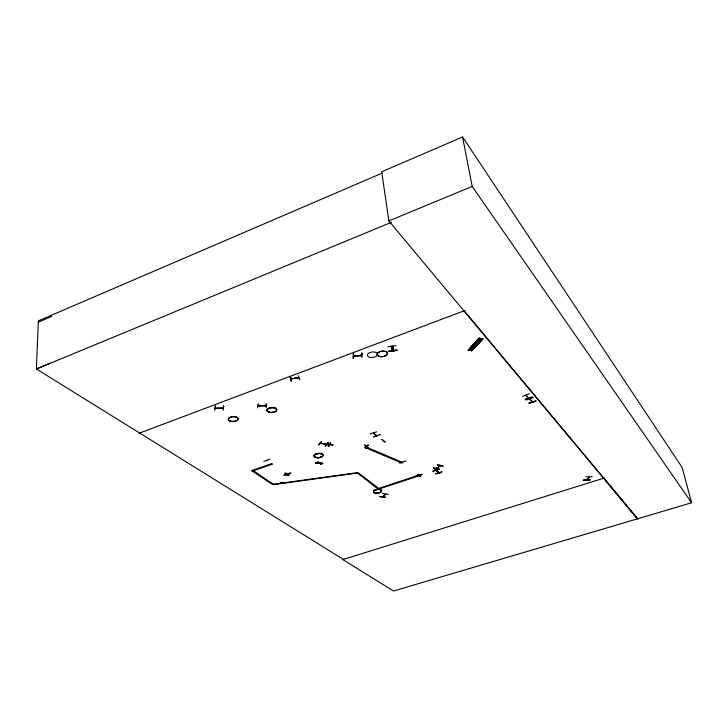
<?xml version="1.0" encoding="UTF-8"?>
<svg xmlns="http://www.w3.org/2000/svg" width="728" height="728" viewBox="0 0 728 728"><rect width="100%" height="100%" fill="white"/><g stroke="black" fill="none" stroke-linecap="round" stroke-linejoin="round"><path stroke-width="1.09" d="M361.115 355.701L361.043 354.809M361.898 352.934L361.88 357.675M315.715 463.199C327.646 462.79 322.44 464.91 315.788 462.69M377.486 354.318A5.096 2.766 -7.1 0 1 369.851 357.375A5.096 2.766 -7.1 0 1 369.906 352.552A5.096 2.766 -7.1 0 1 377.486 354.318L377.541 354.154M439.084 469.269L433.306 468.204L438.757 469.369M439.066 469.014L432.905 470.98M420.52 476.649L417.663 474.192L420.657 476.531M379.552 496.678L385.421 497.06M438.757 469.405L438.929 468.905M436.336 469.951C436.682 471.517 435.608 469.269 435.954 470.425M376.64 431.804L370.015 433.97M438.838 472.763L435.917 470.434M257.585 407.88L258.149 403.812M258.422 405.105L258.44 405.96M258.968 405.096L259.123 405.951L259.041 405.141M319.556 462.917L319.346 463.217M265.392 405.023L265.438 405.669M266.53 403.712L266.275 407.753M215.515 406.042L214.542 410.137L215.57 405.733M223.614 406.106L223.323 410.155M526.253 395.249L528.537 397.934M586.895 479.97L587.369 479.752M589.134 477.113L587.178 479.98M589.926 480.089C577.641 480.025 584.766 481.153 589.971 479.625M288.779 475.238L288.479 475.703L285.158 472.991M392.902 348.666L391.955 348.448L392.838 348.366M436.163 468.641L436.736 468.413M436.709 467.804L436.8 468.386M440.276 465.756L436.391 468.65M318.627 444.708L321.621 441.541M318.291 444.99L321.639 441.286M353.608 358.34L353.571 353.599M330.621 442.715L328.31 446.51M328.601 446.51L330.585 443.006M291.482 380.981L290.154 376.731L291.364 380.953M391.964 350.887L391.1 346.473M392.31 350.823L391.464 346.164M392.019 348.485L392.82 348.685L391.992 348.803M332.942 444.908L325.98 444.508M328.283 446.546L330.658 443.07M319.537 462.881L318.837 463.399M366.457 446.937L365.793 446.865L365.966 446.109M365.52 448.575L368.031 445.108L365.893 448.594L365.474 448.23M365.602 448.539L367.758 445.081M368.013 445.099L365.893 448.584M366.302 445.973L366.766 445.955M366.63 446.792L366.73 445.964M432.951 471.316L439.121 469.351M585.94 476.813L592.173 476.776M267.34 460.779L267.249 460.469M586.932 479.998L588.925 477.377M286.65 474.037L287.241 474.192L287.196 473.591M376.822 435.781L373.591 432.969M320.129 443.443L320.848 443.516M325.261 446C328.565 440.931 330.348 441.55 325.625 446.055L325.225 445.654M325.343 445.973L328.656 442.615L325.316 445.955M468.177 350.123L479.097 338.019L468.641 350.232L469.405 350.35L468.877 350.268L480.107 338.465L479.788 338.147L468.268 350.159M468.432 350.031L479.124 338.138M469.36 350.368L480.107 338.465M471.071 350.659L482.255 338.866L471.198 350.541M471.271 350.559L481.936 338.547L482.673 338.811L471.753 350.778L470.98 350.632M471.535 350.732L482.173 338.866M482.946 338.984L471.662 350.75L482.892 339.011M418.336 475.329L418.809 475.411M353.671 356.119L361.861 355.464L361.78 354.791M361.852 355.619L353.671 356.274M438.329 472.636L438.247 472.017M529.993 399.363L532.086 401.792M385.249 494.194L382.418 497.051M382.682 497.033L385.476 494.185M382.382 493.52L388.333 494.394M290.927 378.105L290.918 378.824L290.854 378.16M258.358 405.132L258.376 405.796L266.057 405.705L266.011 405.05M266.12 405.842L258.358 405.942L258.231 405.287M286.905 473.373L287.06 474.228M437.455 464.746L442.915 465.929M436.209 468.605L440.294 465.72M366.794 446.601L366.548 445.855M383.055 440.804L383.156 440.922M439.94 465.392L439.894 466.029L439.912 465.383M366.539 446.774L365.82 446.31M436.709 467.758L436.491 468.359M320.22 443.297L326.827 444.244L326.099 444.144M320.184 443.425L326.626 444.38M38.293 322.222L51.697 316.389M462.58 136.982L381.69 171.79L388.861 220.921L637.51 518.827L691.6 502.757L682.136 467.449L462.58 136.982L472.19 186.432L691.6 502.757M382.091 173.146L38.347 320.884L36.4 368.987L343.37 559.413L342.806 559.595L604.44 477.968M50.114 363.236L36.4 368.987L391.546 222.277M388.861 220.921L472.19 186.432M138.975 433.306L464.992 310.492M252.334 471.162L272.5 464.1L271.762 463.59L251.588 470.661L272.399 484.429L357.13 472.709L378.187 489.271L419.128 475.739L418.518 475.202M263.818 461.379L270.152 459.059M522.549 396.341L529.438 393.684M379.98 434.671L373.701 437.109L373.473 436.6M321.166 464.073L317.754 461.716L321.248 464.346M284.876 473.182L288.807 475.584M525.352 399.636L532.25 397.27L525.152 399.153M287.087 473.91L290.126 472.936M318.782 463.29L319.237 463.099M284.157 475.275C296.451 470.87 289.234 474.756 284.075 474.938M284.302 475.384L290.326 473.355M385.212 442.087L381.818 439.312L385.076 442.087M526.326 399.963L533.305 397.47M366.694 446.482L366.33 445.927M529.019 403.148L536.035 401.064L528.956 402.866M529.156 403.348L536.035 401.046M399.59 463.117L405.906 460.851M378.742 488.442L418.582 475.229M415.697 476.494L421.921 474.638L415.652 476.167M434.134 468.777L437.1 471.189L434.079 468.441M438.311 472.572L438.52 471.962L438.584 472.527M435.59 473.455C435.38 474.328 442.815 472.909 441.732 471.507M343.334 559.395L342.77 559.568L393.52 591.018L637.51 518.827M287.678 474.165L287.633 473.564M290.982 378.769L298.871 377.859L290.872 378.979M387.86 346.746L396.068 345.645M391.791 350.714C381.599 352.507 396.305 350.832 396.942 350.396L396.942 350.377M393.812 350.35L396.869 349.941L396.942 350.414M388.779 351.397L396.906 350.195L388.788 351.433M436.445 467.758L436.563 468.341M290.217 376.813L291.036 381.044M298.234 375.694L299.891 379.789M294.785 377.796L296.86 377.504M280.18 482.619L282.409 482.318M442.997 466.175L437.501 465.083M376.594 435.854L373.364 433.115M361.88 353.289L362.335 353.253M436.19 470.643L436.054 469.715M438.575 472.818L435.954 470.388M291.637 378.724L291.482 378.023M590.008 479.879L583.883 480.271L583.929 479.788M361.752 355.455L361.607 354.764M286.941 474.265L286.805 473.364M223.987 406.169L223.523 405.796M528.483 398.334L525.907 395.368M530.066 398.98L532.596 401.929M315.797 463.035L322.595 463.044M265.938 405.014L266.139 405.705M325.889 444.635L332.96 444.935M223.068 408.071L215.27 408.199M392.865 346.2L393.721 350.623M385.458 497.388L379.534 496.414M223.068 408.089L215.433 408.217M365.82 446.901L365.747 446.437M438.984 469.241L433.479 467.74M253.508 470.752L273.746 484.62L358.431 472.909L379.334 488.898M286.823 473.664L286.623 474.092L286.595 473.437M421.921 474.647L421.712 474.183M380.153 434.889L379.952 434.434M525.361 399.672L532.241 397.251M532.259 397.306L532.041 396.787M464.146 310.811L637.437 518.527M603.776 478.178L637.764 519.246M435.79 473.91L441.787 471.771M391.473 346.373L392.346 350.568M439.639 465.319L439.703 465.984M393.311 350.45L392.519 346.246L393.247 350.432M360.87 354.864L360.952 355.692M368.04 447.638L364.728 444.926M291.682 378.232L291.719 378.706M287.405 473.473L287.56 474.074M273.491 483.529L273.537 484.038M353.671 353.945L353.216 358.467L353.244 353.926M368.05 447.911L364.737 445.19L368.077 447.993M365.656 446.828L364.637 447.365L401.874 463.09L402.875 462.571L365.656 446.828M269.606 412.385A4.85 2.448 -4.1 0 0 276.74 409.773A4.878 2.457 -4.1 0 0 269.342 408.144A4.878 2.457 -4.1 0 0 269.597 412.394A4.878 2.457 -4.1 0 0 276.767 409.773A4.85 2.448 -4.1 0 0 269.36 408.153A4.85 2.448 -4.1 0 0 269.606 412.385M269.578 412.221A4.878 2.457 -4.1 0 0 276.758 409.6A4.878 2.457 -4.1 0 0 269.333 407.971A4.878 2.457 -4.1 0 0 269.578 412.221M379.688 356.52A5.096 2.757 -7.4 0 0 387.341 353.471A5.096 2.757 -7.4 0 0 379.807 351.697A5.105 2.766 -7.4 0 0 379.679 356.538A5.105 2.766 -7.4 0 0 387.351 353.48A5.105 2.766 -7.4 0 0 379.798 351.706A5.096 2.757 -7.4 0 0 379.688 356.52M375.329 493.074A4.15 1.82 -7.1 0 0 381.681 490.981A4.15 1.82 -7.1 0 0 375.684 489.871A4.15 1.82 -7.1 0 0 375.329 493.074A4.131 1.811 -7.1 0 0 381.663 491A4.131 1.811 -7.1 0 0 375.694 489.889A4.131 1.811 -7.1 0 0 375.339 493.074M375.311 492.938A4.159 1.82 -7.1 0 0 381.672 490.845A4.159 1.82 -7.1 0 0 375.666 489.726A4.159 1.82 -7.1 0 0 375.311 492.938M316.343 457.575A4.477 2.102 -5.6 0 0 323.05 455.264A4.477 2.102 -5.6 0 0 316.38 453.926A4.477 2.102 -5.6 0 0 316.343 457.575A4.459 2.093 -5.6 0 0 323.032 455.273A4.468 2.093 -5.6 0 0 316.389 453.935A4.468 2.093 -5.6 0 0 316.343 457.584A4.468 2.093 -5.6 0 0 323.041 455.264A4.459 2.093 -5.6 0 0 316.389 453.944A4.459 2.093 -5.6 0 0 316.352 457.584M316.325 457.439A4.486 2.102 -5.6 0 0 323.041 455.109A4.486 2.102 -5.6 0 0 316.361 453.772A4.486 2.102 -5.6 0 0 316.325 457.439M230.021 421.066A4.85 2.412 -3 0 0 237.983 419.437A4.85 2.412 -3 0 0 231.713 416.907A4.85 2.412 -3 0 0 230.021 421.066M229.993 420.902A4.878 2.421 -3 0 0 238.001 419.264A4.878 2.421 -3 0 0 231.695 416.725A4.878 2.421 -3 0 0 229.993 420.902"/></g></svg>
